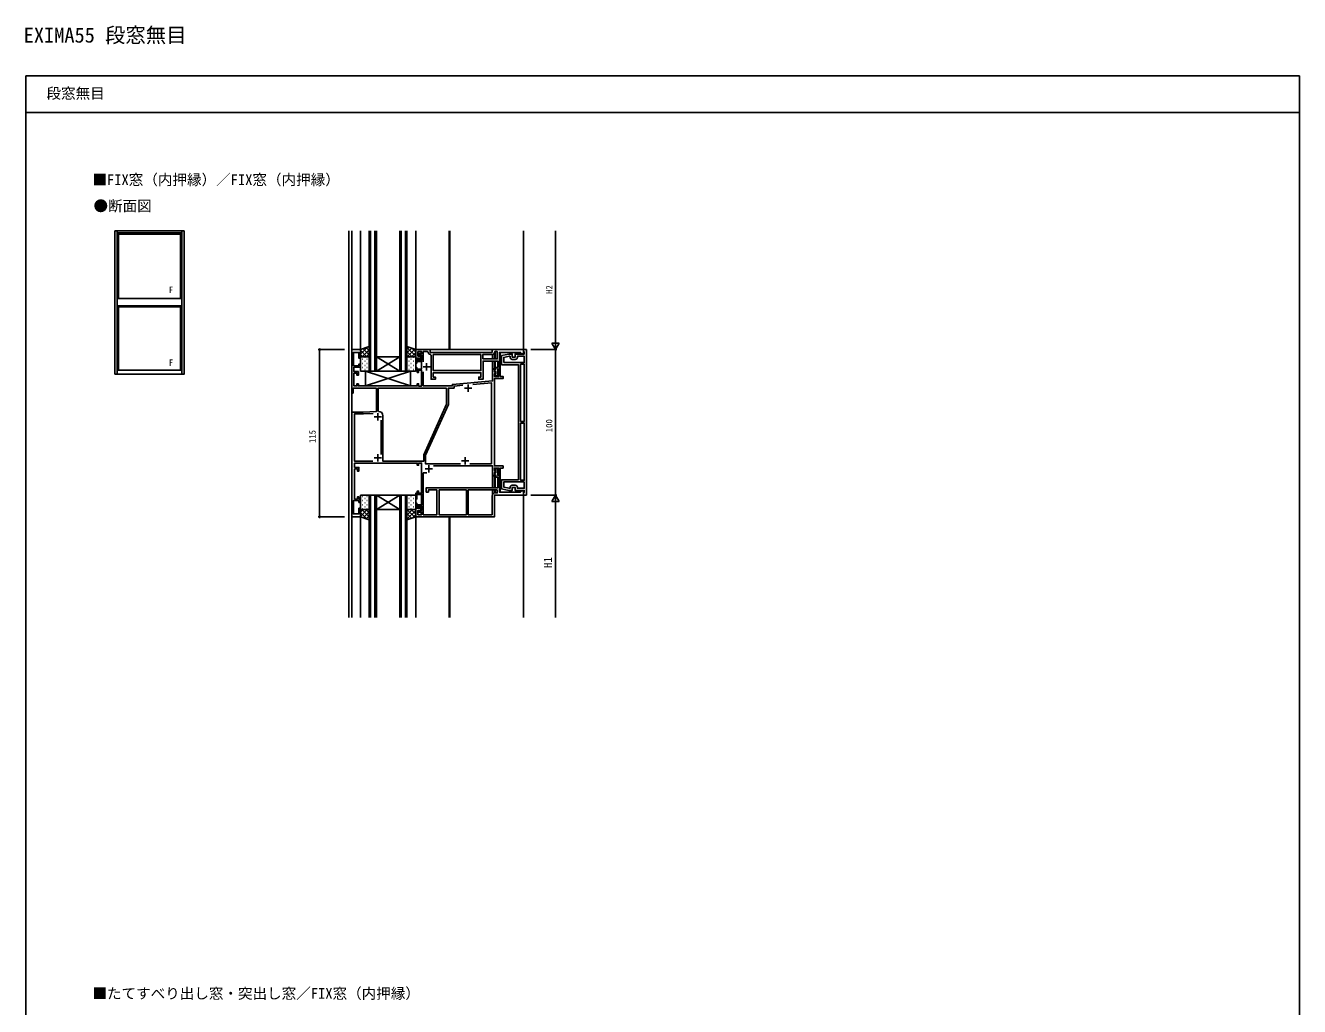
# Model space of a CAD drawing. Units: millimetres, scale not verified. Extents: x -437 to 438, y -681 to 679.
# Drawn here: x -437 to 438, y 5 to 679 of the extents above; entities that cross this region are included whole.
import ezdxf
from ezdxf.enums import TextEntityAlignment as Align

# ---------------------------------------------------------------- set-up
doc = ezdxf.new("R2010")
doc.units = ezdxf.units.MM
doc.header["$LTSCALE"] = 4
for name, color, linetype in [('0-1_USER1', 3, 'Continuous'), ('0-2_YKK_11', 7, 'Continuous'), ('0-3_YKK_12', 2, 'Continuous'), ('0-4_YKK_13', 4, 'Continuous'), ('0-5_YKK_A1', 4, 'Continuous'), ('0-6_YKK_D', 6, 'Continuous'), ('0-7_YKK_ZWAK', 7, 'Continuous')]:
    doc.layers.add(name, color=color, linetype=linetype)
doc.styles.add('ＭＳ ゴシック', font='')
doc.styles.get('ＭＳ ゴシック').set_extended_font_data('MS Gothic')

msp = doc.modelspace()

# ---------------------------------------------------------------- linework, layer by layer
at = {"layer": '0-2_YKK_11'}
for p, q in [((-161.386, 446.561), (-161.386, 441.561)), ((-100.586, 449.261), (-102.586, 449.261)), ((-163.886, 444.061), (-158.886, 444.061)), ((-135.386, 429.461), (-130.386, 429.461)), ((-132.886, 431.961), (-132.886, 426.961)), ((-194.886, 412.361), (-194.886, 407.361)), ((-197.386, 409.861), (-192.386, 409.861)), ((-192.586, 407.529), (-192.586, 383.961)), ((-197.386, 381.561), (-192.386, 381.561)), ((-194.886, 384.061), (-194.886, 379.061)), ((-159.886, 376.561), (-159.886, 371.561)), ((-137.386, 379.561), (-132.386, 379.561)), ((-134.886, 382.061), (-134.886, 377.061)), ((-162.386, 374.061), (-157.386, 374.061)), ((-102.586, 362.861), (-100.586, 362.861))]:
    msp.add_line(p, q, dxfattribs=at)
for points in [[(-206.886, 353.261), (-206.886, 351.061), (-207.886, 351.061), (-207.886, 352.261), (-211.686, 352.261), (-211.686, 343.061), (-207.886, 343.061), (-207.886, 347.061), (-206.886, 347.061), (-206.886, 341.061), (-212.886, 341.061), (-212.886, 413.061), (-204.886, 413.061), (-195.886, 413.375), (-195.886, 429.461), (-211.886, 429.461), (-211.886, 426.061), (-212.886, 426.061), (-212.886, 456.061), (-206.886, 456.061), (-206.886, 450.061), (-207.886, 450.061), (-207.886, 454.061), (-211.686, 454.061), (-211.686, 444.861), (-207.886, 444.861), (-207.886, 446.061), (-206.886, 446.061), (-206.886, 443.861), (-211.286, 443.861), (-211.286, 440.861), (-208.286, 440.861), (-208.286, 438.361), (-209.286, 438.361), (-209.286, 439.861), (-211.286, 439.861), (-211.286, 431.061), (-209.286, 431.061), (-209.286, 432.561), (-208.286, 432.561)], [(-160.345, 454.161), (-160.835, 454.561), (-163.686, 454.561), (-163.686, 453.261), (-164.886, 453.261), (-164.886, 454.561), (-167.386, 454.561), (-167.386, 451.561), (-165.386, 451.561), (-165.386, 450.061), (-168.886, 450.061), (-168.886, 456.061), (-158.886, 456.061), (-158.886, 454.061)], [(-158.886, 454.061), (-116.386, 454.061), (-116.386, 456.061), (-94.886, 456.061), (-94.886, 453.061), (-95.886, 453.061), (-96.386, 453.561), (-96.886, 454.061), (-111.386, 454.061), (-111.386, 442.561), (-112.586, 442.561), (-112.586, 437.961), (-114.886, 437.961), (-114.886, 439.161), (-113.786, 439.161), (-113.786, 440.761), (-114.086, 441.061), (-114.586, 441.561), (-114.586, 441.761), (-114.086, 442.261), (-113.786, 442.561), (-113.786, 443.761), (-112.586, 443.761), (-112.586, 448.061), (-122.586, 448.061), (-122.586, 435.561), (-125.586, 435.561), (-125.586, 437.061), (-124.086, 437.061), (-124.086, 440.061), (-156.886, 440.061), (-156.886, 437.061), (-155.386, 437.061), (-155.386, 435.561), (-158.386, 435.561), (-158.386, 452.111), (-158.786, 452.601)], [(-208.286, 432.561), (-208.286, 431.061), (-167.886, 431.061), (-167.886, 432.461), (-166.886, 432.461), (-166.886, 430.961), (-164.886, 430.961), (-164.886, 441.761), (-166.886, 441.761), (-166.886, 440.261), (-167.886, 440.261), (-167.886, 441.761), (-168.886, 441.761), (-168.886, 443.661), (-168.086, 443.661), (-168.086, 442.561), (-164.886, 442.561), (-164.886, 447.761), (-168.086, 447.761), (-168.086, 446.661), (-168.886, 446.661), (-168.886, 448.561), (-164.886, 448.561), (-164.886, 452.061), (-167.386, 452.061), (-167.386, 453.261), (-163.686, 453.261), (-163.686, 447.459)], [(-122.886, 449.561), (-112.886, 449.561), (-112.886, 454.561), (-114.386, 454.561), (-114.886, 454.061)], [(-116.386, 452.561), (-122.886, 452.561), (-122.886, 449.561)], [(-108.386, 447.061), (-94.386, 447.061), (-94.386, 451.361), (-99.086, 451.361), (-99.086, 450.761)], [(-104.086, 450.761), (-104.086, 451.361), (-104.728, 451.361), (-108.386, 450.583), (-108.386, 447.061)], [(-163.686, 440.662), (-163.686, 431.061), (-143.686, 431.061), (-143.686, 432.061), (-116.086, 434.475), (-116.086, 442.561), (-114.886, 442.561), (-114.886, 440.88), (-114.326, 439.911), (-114.586, 439.461), (-114.886, 439.161), (-114.886, 437.561), (-111.886, 437.561), (-111.886, 441.799), (-112.426, 442.111), (-112.305, 442.561), (-110.886, 442.561), (-110.886, 437.561), (-108.886, 437.561), (-108.886, 436.061), (-114.886, 436.061), (-114.886, 376.061), (-108.886, 376.061), (-108.886, 374.561), (-110.886, 374.561), (-110.886, 369.561), (-112.305, 369.561), (-112.426, 370.011), (-111.886, 370.322), (-111.886, 374.561), (-114.886, 374.561), (-114.886, 372.961), (-114.586, 372.661), (-114.326, 372.211), (-114.886, 371.241), (-114.886, 369.561), (-116.086, 369.561), (-116.086, 376.061), (-156.613, 376.061)], [(-147.686, 429.561), (-194.686, 429.561), (-194.686, 413.861), (-194.386, 413.561)], [(-191.386, 410.561), (-191.386, 379.261), (-163.386, 379.261), (-163.386, 383.761), (-147.686, 418.561), (-147.686, 429.561)], [(-138.111, 377.561), (-162.186, 377.561), (-162.186, 383.502), (-146.486, 418.302), (-146.486, 429.561), (-142.486, 429.561), (-142.486, 430.961), (-136.459, 431.488)], [(-129.719, 432.078), (-116.886, 433.201), (-116.886, 377.561), (-131.661, 377.561)], [(-198.284, 379.261), (-210.886, 379.261), (-210.886, 411.861), (-204.865, 411.861), (-198.066, 412.098)], [(-161.282, 371.261), (-163.686, 371.261), (-163.686, 344.361), (-167.386, 344.361), (-167.386, 345.561), (-164.886, 345.561), (-164.886, 348.561), (-168.886, 348.561), (-168.886, 350.461), (-168.086, 350.461), (-168.086, 349.361), (-164.886, 349.361), (-164.886, 356.461), (-168.086, 356.461), (-168.086, 353.461), (-168.886, 353.461), (-168.886, 357.261), (-167.886, 357.261), (-167.886, 358.761), (-166.886, 358.761), (-166.886, 357.261), (-164.886, 357.261), (-164.886, 378.061), (-166.886, 378.061), (-166.886, 376.561), (-167.886, 376.561), (-167.886, 378.061), (-210.886, 378.061), (-210.886, 375.061), (-207.886, 375.061), (-207.886, 372.561), (-208.886, 372.561), (-208.886, 374.061), (-210.886, 374.061), (-210.886, 353.261), (-208.886, 353.261), (-208.886, 354.761), (-207.886, 354.761), (-207.886, 353.261), (-206.886, 353.261)], [(-112.886, 359.561), (-132.886, 359.561), (-132.886, 342.561), (-116.386, 342.561), (-116.386, 355.561)], [(-114.386, 357.561), (-112.886, 357.561), (-112.886, 359.561)], [(-94.386, 365.061), (-108.386, 365.061), (-108.386, 361.538), (-104.728, 360.761), (-104.086, 360.761), (-104.086, 361.361)], [(-99.086, 361.361), (-99.086, 360.761), (-94.386, 360.761), (-94.386, 365.061)]]:
    msp.add_lwpolyline(points, dxfattribs=at)
for points in [[(-92.886, 456.061), (-92.886, 356.061), (-94.886, 356.061), (-94.886, 357.361), (-94.686, 357.561), (-94.386, 357.861), (-94.386, 359.261), (-100.586, 359.261), (-100.586, 361.361), (-102.586, 361.361), (-102.586, 359.261), (-104.886, 359.261), (-109.886, 360.323), (-109.886, 366.561), (-98.386, 366.561), (-98.386, 385.602), (-98.266, 385.786), (-98.266, 386.335), (-98.386, 386.519), (-98.386, 445.561), (-109.886, 445.561), (-109.886, 451.798), (-104.886, 452.861), (-102.586, 452.861), (-102.586, 450.761), (-100.586, 450.761), (-100.586, 452.861), (-94.386, 452.861), (-94.386, 454.261), (-94.686, 454.561), (-94.886, 454.761), (-94.886, 456.061)], [(-124.086, 452.561), (-156.886, 452.561), (-156.886, 441.561), (-124.086, 441.561)], [(-96.886, 445.861), (-96.886, 406.661), (-94.386, 406.661), (-94.386, 445.861)], [(-96.886, 405.461), (-96.886, 366.261), (-94.386, 366.261), (-94.386, 405.461)], [(-168.886, 341.061), (-114.886, 341.061), (-114.886, 356.061), (-94.886, 356.061), (-94.886, 359.061), (-95.886, 359.061), (-96.386, 358.561), (-96.886, 358.061), (-111.386, 358.061), (-111.386, 369.561), (-112.586, 369.561), (-112.586, 374.161), (-114.886, 374.161), (-114.886, 372.961), (-113.786, 372.961), (-113.786, 371.361), (-114.086, 371.061), (-114.586, 370.561), (-114.586, 370.361), (-114.086, 369.861), (-113.786, 369.561), (-113.786, 368.361), (-112.586, 368.361), (-112.586, 361.061), (-161.686, 361.061), (-161.686, 358.061), (-160.186, 358.061), (-160.186, 359.561), (-154.386, 359.561), (-154.386, 342.561), (-163.686, 342.561), (-163.686, 343.861), (-164.886, 343.861), (-164.886, 342.561), (-167.386, 342.561), (-167.386, 345.561), (-165.386, 345.561), (-165.386, 347.061), (-168.886, 347.061)], [(-134.086, 359.561), (-152.886, 359.561), (-152.886, 342.561), (-134.086, 342.561)]]:
    msp.add_lwpolyline(points, close=True, dxfattribs=at)
for centre, radius, start, end in [((-158.386, 454.561), 2, 191.53698, 258.46304), ((-116.386, 454.061), 1.5, 270.00001, 359.99999), ((-102.586, 450.761), 1.5, 180.00001, 269.99999), ((-100.586, 450.761), 1.5, 270.00001, 359.99999), ((-194.386, 410.561), 3, 0.00001, 89.99999), ((-102.586, 361.361), 1.5, 90.00001, 179.99999), ((-100.586, 361.361), 1.5, 0.00001, 89.99999), ((-114.386, 355.561), 2, 90.00001, 179.99999)]:
    msp.add_arc(centre, radius, start, end, dxfattribs=at)
at = {"layer": '0-3_YKK_12'}
for p, q in [((-214.886, 272.062), (-214.886, 537.558)), ((-212.886, 455.761), (-212.886, 537.558)), ((-206.886, 537.558), (-206.886, 456.061)), ((-200.886, 441.061), (-200.886, 537.558)), ((-199.886, 441.061), (-199.886, 537.558)), ((-196.886, 441.061), (-196.886, 537.558)), ((-195.886, 441.061), (-195.886, 537.558)), ((-179.886, 441.061), (-179.886, 537.558)), ((-178.886, 441.061), (-178.886, 537.558)), ((-175.886, 441.061), (-175.886, 537.558)), ((-168.886, 537.558), (-168.886, 456.061)), ((-145.886, 456.061), (-145.886, 537.558)), ((-145.386, 456.061), (-145.386, 537.558)), ((-94.886, 537.558), (-94.886, 456.061)), ((-212.586, 456.061), (-212.886, 456.061)), ((-206.886, 456.061), (-207.386, 456.061)), ((-168.886, 456.061), (-168.386, 456.061)), ((-159.386, 456.061), (-115.886, 456.061)), ((-94.886, 456.061), (-95.386, 456.061)), ((-195.886, 451.061), (-179.886, 451.061)), ((-195.886, 451.061), (-179.886, 441.061)), ((-195.886, 441.061), (-179.886, 451.061)), ((-165.186, 449.061), (-168.886, 449.061)), ((-165.186, 453.261), (-165.186, 454.519)), ((-165.186, 449.061), (-165.186, 452.061)), ((-116.086, 449.561), (-116.086, 452.591)), ((-116.086, 442.861), (-116.086, 448.061)), ((-114.886, 449.561), (-114.886, 454.061)), ((-114.286, 449.561), (-114.286, 454.561)), ((-114.286, 442.861), (-114.286, 448.061)), ((-116.086, 442.861), (-113.786, 442.861)), ((-212.886, 426.361), (-212.886, 412.761)), ((-116.086, 369.261), (-113.786, 369.261)), ((-116.086, 369.261), (-116.086, 361.061)), ((-114.286, 369.261), (-114.286, 361.061)), ((-116.086, 359.561), (-116.086, 356.614)), ((-114.886, 359.561), (-114.886, 357.497)), ((-114.286, 359.561), (-114.286, 357.561)), ((-200.886, 356.061), (-200.886, 272.062)), ((-199.886, 356.061), (-199.886, 272.062)), ((-196.886, 356.061), (-196.886, 272.062)), ((-195.886, 356.061), (-195.886, 272.062)), ((-195.886, 346.061), (-179.886, 356.061)), ((-195.886, 356.061), (-179.886, 346.061)), ((-179.886, 356.061), (-179.886, 272.062)), ((-178.886, 356.061), (-178.886, 272.062)), ((-175.886, 356.061), (-175.886, 272.062)), ((-212.886, 272.062), (-212.886, 341.361)), ((-195.886, 346.061), (-179.886, 346.061)), ((-165.186, 348.061), (-168.886, 348.061)), ((-165.186, 348.061), (-165.186, 345.561)), ((-165.186, 344.361), (-165.186, 342.602)), ((-212.586, 341.061), (-212.886, 341.061)), ((-168.886, 341.061), (-168.886, 272.062)), ((-168.886, 341.061), (-168.386, 341.061)), ((-145.886, 272.062), (-145.886, 341.061)), ((-145.386, 272.062), (-145.386, 341.061))]:
    msp.add_line(p, q, dxfattribs=at)
for points in [[(-200.886, 441.061), (-174.886, 441.061), (-174.886, 537.558)], [(-114.886, 442.261), (-114.886, 442.861), (-114.886, 448.061)], [(-111.386, 442.861), (-110.886, 442.861), (-110.886, 454.061)], [(-114.886, 369.861), (-114.886, 369.261), (-114.886, 361.061)], [(-111.386, 369.261), (-110.886, 369.261), (-110.886, 358.061)], [(-200.886, 356.061), (-174.886, 356.061), (-174.886, 272.062)], [(-95.386, 356.061), (-94.886, 356.061), (-94.886, 272.062)], [(-207.386, 341.061), (-206.886, 341.061), (-206.886, 272.062)]]:
    msp.add_lwpolyline(points, dxfattribs=at)
at = {"layer": '0-4_YKK_13'}
for p, q in [((-206.886, 452.741), (-201.906, 457.72)), ((-206.886, 455.57), (-206.149, 456.306)), ((-206.886, 456.061), (-206.886, 450.561)), ((-202.407, 451.061), (-206.886, 455.539)), ((-205.738, 451.061), (-200.886, 455.913)), ((-200.886, 452.368), (-205.155, 456.637)), ((-200.886, 455.196), (-203.034, 457.344)), ((-200.886, 458.024), (-200.913, 458.052)), ((-174.886, 456.457), (-173.683, 457.66)), ((-168.886, 451.48), (-174.886, 457.48)), ((-174.886, 453.628), (-171.562, 456.953)), ((-174.886, 450.8), (-169.44, 456.245)), ((-168.886, 454.309), (-171.513, 456.936)), ((-168.886, 456.061), (-168.886, 450.561)), ((-205.235, 451.061), (-206.886, 452.711)), ((-206.886, 441.561), (-206.886, 450.561)), ((-206.886, 447.928), (-206.746, 447.928)), ((-206.845, 450.758), (-206.746, 450.758)), ((-206.386, 451.061), (-201.386, 451.061)), ((-205.531, 449.343), (-205.331, 449.343)), ((-205.531, 446.513), (-205.331, 446.513)), ((-203.916, 450.758), (-203.716, 450.758)), ((-203.916, 447.928), (-203.716, 447.928)), ((-202.909, 451.061), (-200.886, 453.084)), ((-202.501, 449.343), (-202.301, 449.343)), ((-202.501, 446.513), (-202.301, 446.513)), ((-200.886, 450.561), (-200.886, 441.561)), ((-171.294, 451.061), (-174.886, 454.652)), ((-174.123, 451.061), (-174.886, 451.823)), ((-174.886, 450.561), (-174.886, 441.561)), ((-169.386, 451.061), (-174.386, 451.061)), ((-173.616, 450.758), (-173.416, 450.758)), ((-173.616, 447.928), (-173.416, 447.928)), ((-172.201, 449.343), (-172.001, 449.343)), ((-172.201, 446.513), (-172.001, 446.513)), ((-171.797, 451.061), (-168.886, 453.972)), ((-170.586, 450.758), (-170.386, 450.758)), ((-170.586, 447.928), (-170.386, 447.928)), ((-169.171, 449.343), (-168.971, 449.343)), ((-169.171, 446.513), (-168.971, 446.513)), ((-169.076, 450.953), (-168.886, 451.143)), ((-168.886, 441.561), (-168.886, 450.561)), ((-206.886, 445.098), (-206.746, 445.098)), ((-206.886, 442.268), (-206.746, 442.268)), ((-201.386, 441.061), (-206.386, 441.061)), ((-205.531, 443.683), (-205.331, 443.683)), ((-203.916, 445.098), (-203.716, 445.098)), ((-203.916, 442.268), (-203.716, 442.268)), ((-203.286, 441.061), (-172.486, 431.061)), ((-172.486, 441.061), (-203.286, 431.061)), ((-203.286, 441.061), (-172.486, 441.061)), ((-203.286, 431.061), (-203.286, 441.061)), ((-202.501, 443.683), (-202.301, 443.683)), ((-174.386, 441.061), (-169.386, 441.061)), ((-173.616, 445.098), (-173.416, 445.098)), ((-173.616, 442.268), (-173.416, 442.268)), ((-172.486, 441.061), (-172.486, 431.061)), ((-172.201, 443.683), (-172.001, 443.683)), ((-170.586, 445.098), (-170.386, 445.098)), ((-170.586, 442.268), (-170.386, 442.268)), ((-169.171, 443.683), (-168.971, 443.683)), ((-203.286, 431.061), (-172.486, 431.061)), ((-206.886, 355.561), (-206.886, 346.561)), ((-206.886, 353.661), (-206.746, 353.661)), ((-206.886, 350.831), (-206.746, 350.831)), ((-201.386, 356.061), (-206.386, 356.061)), ((-205.531, 355.076), (-205.331, 355.076)), ((-205.531, 352.246), (-205.331, 352.246)), ((-203.916, 353.661), (-203.716, 353.661)), ((-203.916, 350.831), (-203.716, 350.831)), ((-202.501, 355.076), (-202.301, 355.076)), ((-202.501, 352.246), (-202.301, 352.246)), ((-200.886, 346.561), (-200.886, 355.561)), ((-174.886, 346.561), (-174.886, 355.561)), ((-174.386, 356.061), (-169.386, 356.061)), ((-173.616, 353.661), (-173.416, 353.661)), ((-173.616, 350.831), (-173.416, 350.831)), ((-172.201, 355.076), (-172.001, 355.076)), ((-172.201, 352.246), (-172.001, 352.246)), ((-170.586, 353.661), (-170.386, 353.661)), ((-170.586, 350.831), (-170.386, 350.831)), ((-169.171, 355.076), (-168.971, 355.076)), ((-169.171, 352.246), (-168.971, 352.246)), ((-168.886, 355.561), (-168.886, 346.561)), ((-206.886, 348.001), (-206.746, 348.001)), ((-206.886, 341.061), (-206.886, 346.561)), ((-206.886, 344.22), (-205.045, 346.061)), ((-206.886, 341.392), (-202.217, 346.061)), ((-202.192, 339.496), (-206.886, 344.19)), ((-206.435, 340.91), (-206.886, 341.361)), ((-206.386, 346.061), (-201.386, 346.061)), ((-200.886, 341.018), (-205.928, 346.061)), ((-205.531, 349.416), (-205.331, 349.416)), ((-205.531, 346.586), (-205.331, 346.586)), ((-205.013, 340.436), (-200.886, 344.563)), ((-203.916, 348.001), (-203.716, 348.001)), ((-200.886, 343.847), (-203.1, 346.061)), ((-202.891, 339.729), (-200.886, 341.735)), ((-202.501, 349.416), (-202.301, 349.416)), ((-202.501, 346.586), (-202.301, 346.586)), ((-169.583, 340.828), (-174.886, 346.131)), ((-174.886, 345.107), (-173.932, 346.061)), ((-174.886, 342.279), (-171.104, 346.061)), ((-174.886, 339.45), (-168.886, 345.45)), ((-171.704, 340.121), (-174.886, 343.302)), ((-169.386, 346.061), (-174.386, 346.061)), ((-173.616, 348.001), (-173.416, 348.001)), ((-172.201, 349.416), (-172.001, 349.416)), ((-172.201, 346.586), (-172.001, 346.586)), ((-168.886, 342.959), (-171.987, 346.061)), ((-171.228, 340.28), (-168.886, 342.622)), ((-170.586, 348.001), (-170.386, 348.001)), ((-168.886, 345.788), (-169.196, 346.098)), ((-169.171, 349.416), (-168.971, 349.416)), ((-169.171, 346.586), (-168.971, 346.586)), ((-168.886, 341.061), (-168.886, 346.561)), ((-173.826, 339.414), (-174.886, 340.474))]:
    msp.add_line(p, q, dxfattribs=at)
for points in [[(-200.886, 450.561), (-200.886, 458.061), (-206.886, 456.061)], [(-174.886, 450.561), (-174.886, 458.061), (-168.886, 456.061)], [(-200.886, 346.561), (-200.886, 339.061), (-206.886, 341.061)], [(-174.886, 346.561), (-174.886, 339.061), (-168.886, 341.061)]]:
    msp.add_lwpolyline(points, dxfattribs=at)
for centre, start, end in [((-206.386, 450.561), 90, 180), ((-201.386, 450.561), 0, 90), ((-174.386, 450.561), 90, 180), ((-169.386, 450.561), 0, 90), ((-206.386, 441.561), 180, 270), ((-201.386, 441.561), 270, 0), ((-174.386, 441.561), 180, 270), ((-169.386, 441.561), 270, 0), ((-206.386, 355.561), 90, 180), ((-201.386, 355.561), 0, 90), ((-174.386, 355.561), 90, 180), ((-169.386, 355.561), 0, 90), ((-206.386, 346.561), 180, 270), ((-201.386, 346.561), 270, 0), ((-174.386, 346.561), 180, 270), ((-169.386, 346.561), 270, 0)]:
    msp.add_arc(centre, 0.5, start, end, dxfattribs=at)
at = {"layer": '0-5_YKK_A1'}
for p, q in [((-375.475, 537.558), (-375.475, 439.058)), ((-327.975, 537.558), (-375.475, 537.558)), ((-373.975, 537.558), (-373.975, 439.058)), ((-329.475, 536.058), (-373.975, 536.058)), ((-373.025, 536.058), (-373.025, 491.058)), ((-330.425, 535.308), (-373.025, 535.308)), ((-330.425, 536.058), (-330.425, 491.058)), ((-329.475, 537.558), (-329.475, 439.058)), ((-329.475, 491.058), (-373.975, 491.058)), ((-329.475, 486.058), (-373.975, 486.058)), ((-373.025, 486.058), (-373.025, 441.808)), ((-330.425, 485.308), (-373.025, 485.308)), ((-330.425, 486.058), (-330.425, 441.808)), ((-329.475, 441.808), (-373.975, 441.808))]:
    msp.add_line(p, q, dxfattribs=at)
msp.add_lwpolyline([(-327.975, 537.558), (-327.975, 439.058), (-375.475, 439.058)], dxfattribs=at)
at = {"layer": '0-6_YKK_D'}
for p, q in [((-72.886, 537.558), (-72.886, 461.061)), ((-72.886, 456.061), (-72.886, 464.721)), ((-217.886, 456.061), (-235.886, 456.061)), ((-234.886, 341.061), (-234.886, 456.061)), ((-89.886, 456.061), (-71.886, 456.061)), ((-89.886, 456.061), (-71.886, 456.061)), ((-72.886, 456.061), (-75.386, 460.391)), ((-70.386, 460.391), (-75.386, 460.391)), ((-72.886, 456.061), (-70.386, 460.391)), ((-72.886, 456.061), (-72.886, 356.061)), ((-89.886, 356.061), (-71.886, 356.061)), ((-89.886, 356.061), (-71.886, 356.061)), ((-72.886, 356.061), (-75.386, 351.73)), ((-75.386, 351.73), (-70.386, 351.73)), ((-72.886, 356.061), (-70.386, 351.73)), ((-72.886, 356.061), (-72.886, 347.4)), ((-72.886, 351.061), (-72.886, 272.062)), ((-217.886, 341.061), (-235.886, 341.061))]:
    msp.add_line(p, q, dxfattribs=at)
for centre in [(-234.886, 456.061), (-234.886, 341.061)]:
    msp.add_circle(centre, 0.425, dxfattribs=at)
at = {"layer": '0-7_YKK_ZWAK'}
for p, q in [((-436.8, 643.9), (-436.8, -681.1)), ((438.2, 643.9), (-436.8, 643.9)), ((438.2, 618.9), (-436.8, 618.9))]:
    msp.add_line(p, q, dxfattribs=at)
msp.add_lwpolyline([(-436.8, -681.1), (438.2, -681.1), (438.2, 643.9)], dxfattribs=at)

# ---------------------------------------------------------------- texts
at = {"layer": '0-1_USER1', "style": 'ＭＳ ゴシック'}
for s, height, p in [('EXIMA55 段窓無目', 10.26, (-438.149, 663.718)), (' 段窓無目', 7.331, (-427.515, 626.087)), ('■FIX窓（内押縁）／FIX窓（内押縁）', 7.331, (-390.971, 566.789)), ('●断面図', 7.331, (-390.232, 548.759)), ('■たてすべり出し窓・突出し窓／FIX窓（内押縁）', 7.331, (-390.971, 7.948))]:
    msp.add_text(s, height=height, dxfattribs=at).set_placement(p, align=Align.BOTTOM_LEFT)
at = {"layer": '0-5_YKK_A1', "style": 'ＭＳ ゴシック'}
for p in [(-338.447, 493.445), (-338.447, 443.445)]:
    msp.add_text('F', height=4.399, dxfattribs=at).set_placement(p, align=Align.BOTTOM_LEFT)
at = {"layer": '0-6_YKK_D', "style": 'ＭＳ ゴシック'}
for s, height, p in [('H2', 4.399, (-73.686, 494.247)), ('100', 4.399, (-73.686, 399.208)), ('115', 4.399, (-236.386, 391.776)), ('H1', 5.499, (-73.686, 305.979))]:
    msp.add_text(s, height=height, rotation=90, dxfattribs=at).set_placement(p, align=Align.BOTTOM_LEFT)

doc.saveas('drawing.dxf')
